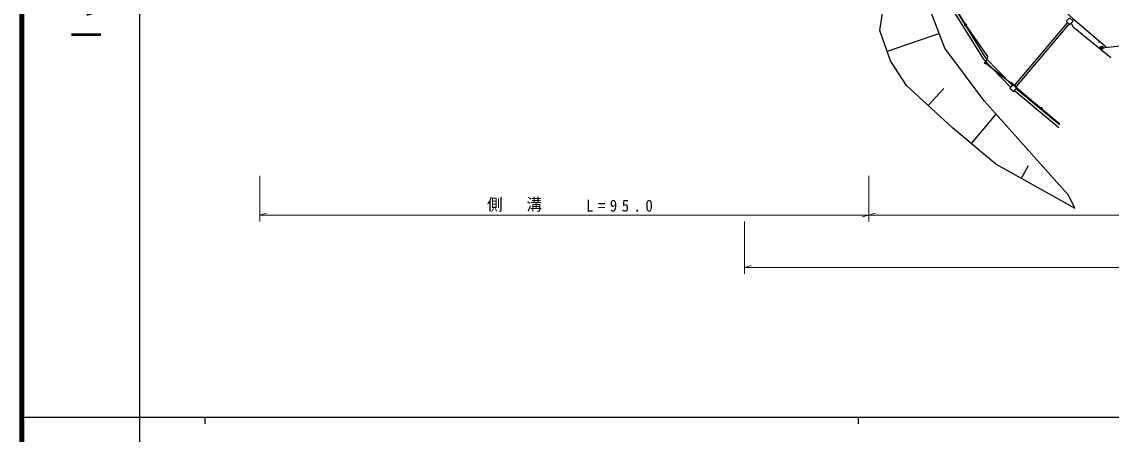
# Model space of a CAD drawing. Units: millimetres, scale not verified. Extents: x 40000 to 680000, y 20000 to 380000.
# Drawn here: x 40000 to 206718, y 202409 to 265541 of the extents above; entities that cross this region are included whole.
import ezdxf
from ezdxf.enums import TextEntityAlignment as Align

# ---------------------------------------------------------------- set-up
doc = ezdxf.new("R2010")
doc.units = ezdxf.units.MM
doc.header["$LTSCALE"] = 1000
for name, color, linetype, lineweight in [('M-BGD', 7, 'Continuous', 25), ('M-STR-HTXT', 7, 'Continuous', 13), ('M-TTL', 2, 'Continuous', 140), ('M-TTL-BAND', 7, 'Continuous', 25)]:
    doc.layers.add(name, color=color, linetype=linetype, lineweight=lineweight)
doc.styles.add('@ＭＳ ゴシック', font='')
doc.styles.add('ＭＳ ゴシック', font='')
doc.styles.get('@ＭＳ ゴシック').set_extended_font_data('@MS Gothic')
doc.styles.get('ＭＳ ゴシック').set_extended_font_data('MS Gothic')

msp = doc.modelspace()

# ---------------------------------------------------------------- linework, layer by layer
at = {"layer": 'M-BGD'}
for p, q in [((199983, 265399), (191899, 255844)), ((200250, 265173), (192167, 255618)), ((180293, 263671), (172437, 260995)), ((205260, 261563), (212562, 262346)), ((181080, 255352), (178686, 252734)), ((192233, 255297), (198821, 249796)), ((191976, 254990), (198721, 249358)), ((189068, 251400), (185275, 246907)), ((193989, 243503), (192915, 241573))]:
    msp.add_line(p, q, dxfattribs=at)
for points in [[(173349, 288664), (175427, 288312), (177061, 287451), (180195, 284917), (183251, 282372), (186285, 279686), (192106, 274211), (197888, 268720), (200851, 266027), (205966, 261713)], [(174123, 285151), (176368, 286823), (178719, 283706), (179234, 282648), (180270, 271878), (184419, 265085), (187762, 260221), (187502, 259270), (191397, 256139), (198845, 249899)], [(175532, 287175), (178499, 283164), (178759, 282594), (179729, 271815), (187123, 259846), (191327, 255525)], [(175854, 287413), (178846, 283368), (179151, 282697), (180119, 271945), (187440, 260094), (191614, 255804)], [(201201, 236961), (189039, 243730), (182430, 249310), (175366, 255769), (172919, 259581), (171334, 264231), (172446, 271481), (175896, 276808), (177601, 280746), (178499, 283164)], [(201201, 236961), (200128, 239076), (187277, 253419), (181279, 261483), (179311, 266563), (179729, 271815)], [(206640, 260038), (200917, 264738), (200636, 265352)]]:
    msp.add_lwpolyline(points, dxfattribs=at)
for points in [[(200357, 266168), (200902, 265623), (200387, 265107), (199841, 265652)], [(191733, 255983), (191228, 255359), (191834, 254869), (192339, 255492)]]:
    msp.add_lwpolyline(points, close=True, dxfattribs=at)
for centre, radius in [((184419, 265085), 150), ((184419, 265085), 100), ((184419, 265085), 50), ((205260, 261563), 250), ((205260, 261563), 220), ((205260, 261563), 190), ((205260, 261563), 160), ((205260, 261563), 130), ((205260, 261563), 100), ((205260, 261563), 70), ((205260, 261563), 40), ((205260, 261563), 10), ((187502, 259270), 150), ((187502, 259270), 100), ((187502, 259270), 50), ((191397, 256139), 150), ((191397, 256139), 100), ((191397, 256139), 50), ((195986, 252294), 150), ((195986, 252294), 100), ((195986, 252294), 50)]:
    msp.add_circle(centre, radius, dxfattribs=at)
for radius, start, end in [(150, 139.85309, 319.85309), (101, 139.83041, 319.89909), (50, 139.89908, 319.89909)]:
    msp.add_arc((204926, 262590), radius, start, end, dxfattribs=at)
at = {"layer": 'M-STR-HTXT'}
for p, q in [((76452, 241983), (76452, 234954)), ((169630, 234954), (169630, 241983)), ((76452, 235954), (77452, 236234)), ((76452, 235954), (169630, 235954)), ((169630, 235954), (168630, 235674)), ((169630, 235954), (170630, 236234)), ((169630, 235954), (304510, 235954)), ((150624, 234954), (150624, 226954)), ((150624, 227954), (151624, 228234)), ((150624, 227954), (373111, 227954))]:
    msp.add_line(p, q, dxfattribs=at)
at = {"layer": 'M-TTL'}
msp.add_line((40000, 380000), (40000, 20000), dxfattribs=at)
at = {"layer": 'M-TTL-BAND'}
for p, q in [((58000, 370000), (58000, 20000)), ((40000, 205000), (579000, 205000)), ((68000, 205000), (68000, 204000)), ((168000, 205000), (168000, 204000))]:
    msp.add_line(p, q, dxfattribs=at)

# ---------------------------------------------------------------- texts
at = {"layer": 'M-STR-HTXT', "char_height": 1833, "attachment_point": 7, "style": 'ＭＳ ゴシック'}
for s, insert in [('\\T1.27;\\W0.95;側\u3000溝', (111201, 236454)), ('\\T1.62;\\W0.9;L=95.0', (126354, 236454))]:
    msp.add_mtext(s, dxfattribs=dict(at, insert=insert))
at = {"layer": 'M-TTL-BAND', "style": '@ＭＳ ゴシック'}
msp.add_text('縮尺千分の一', height=3666, rotation=270, dxfattribs=at).set_placement((49777, 261030), align=Align.MIDDLE_RIGHT)

doc.saveas('drawing.dxf')
